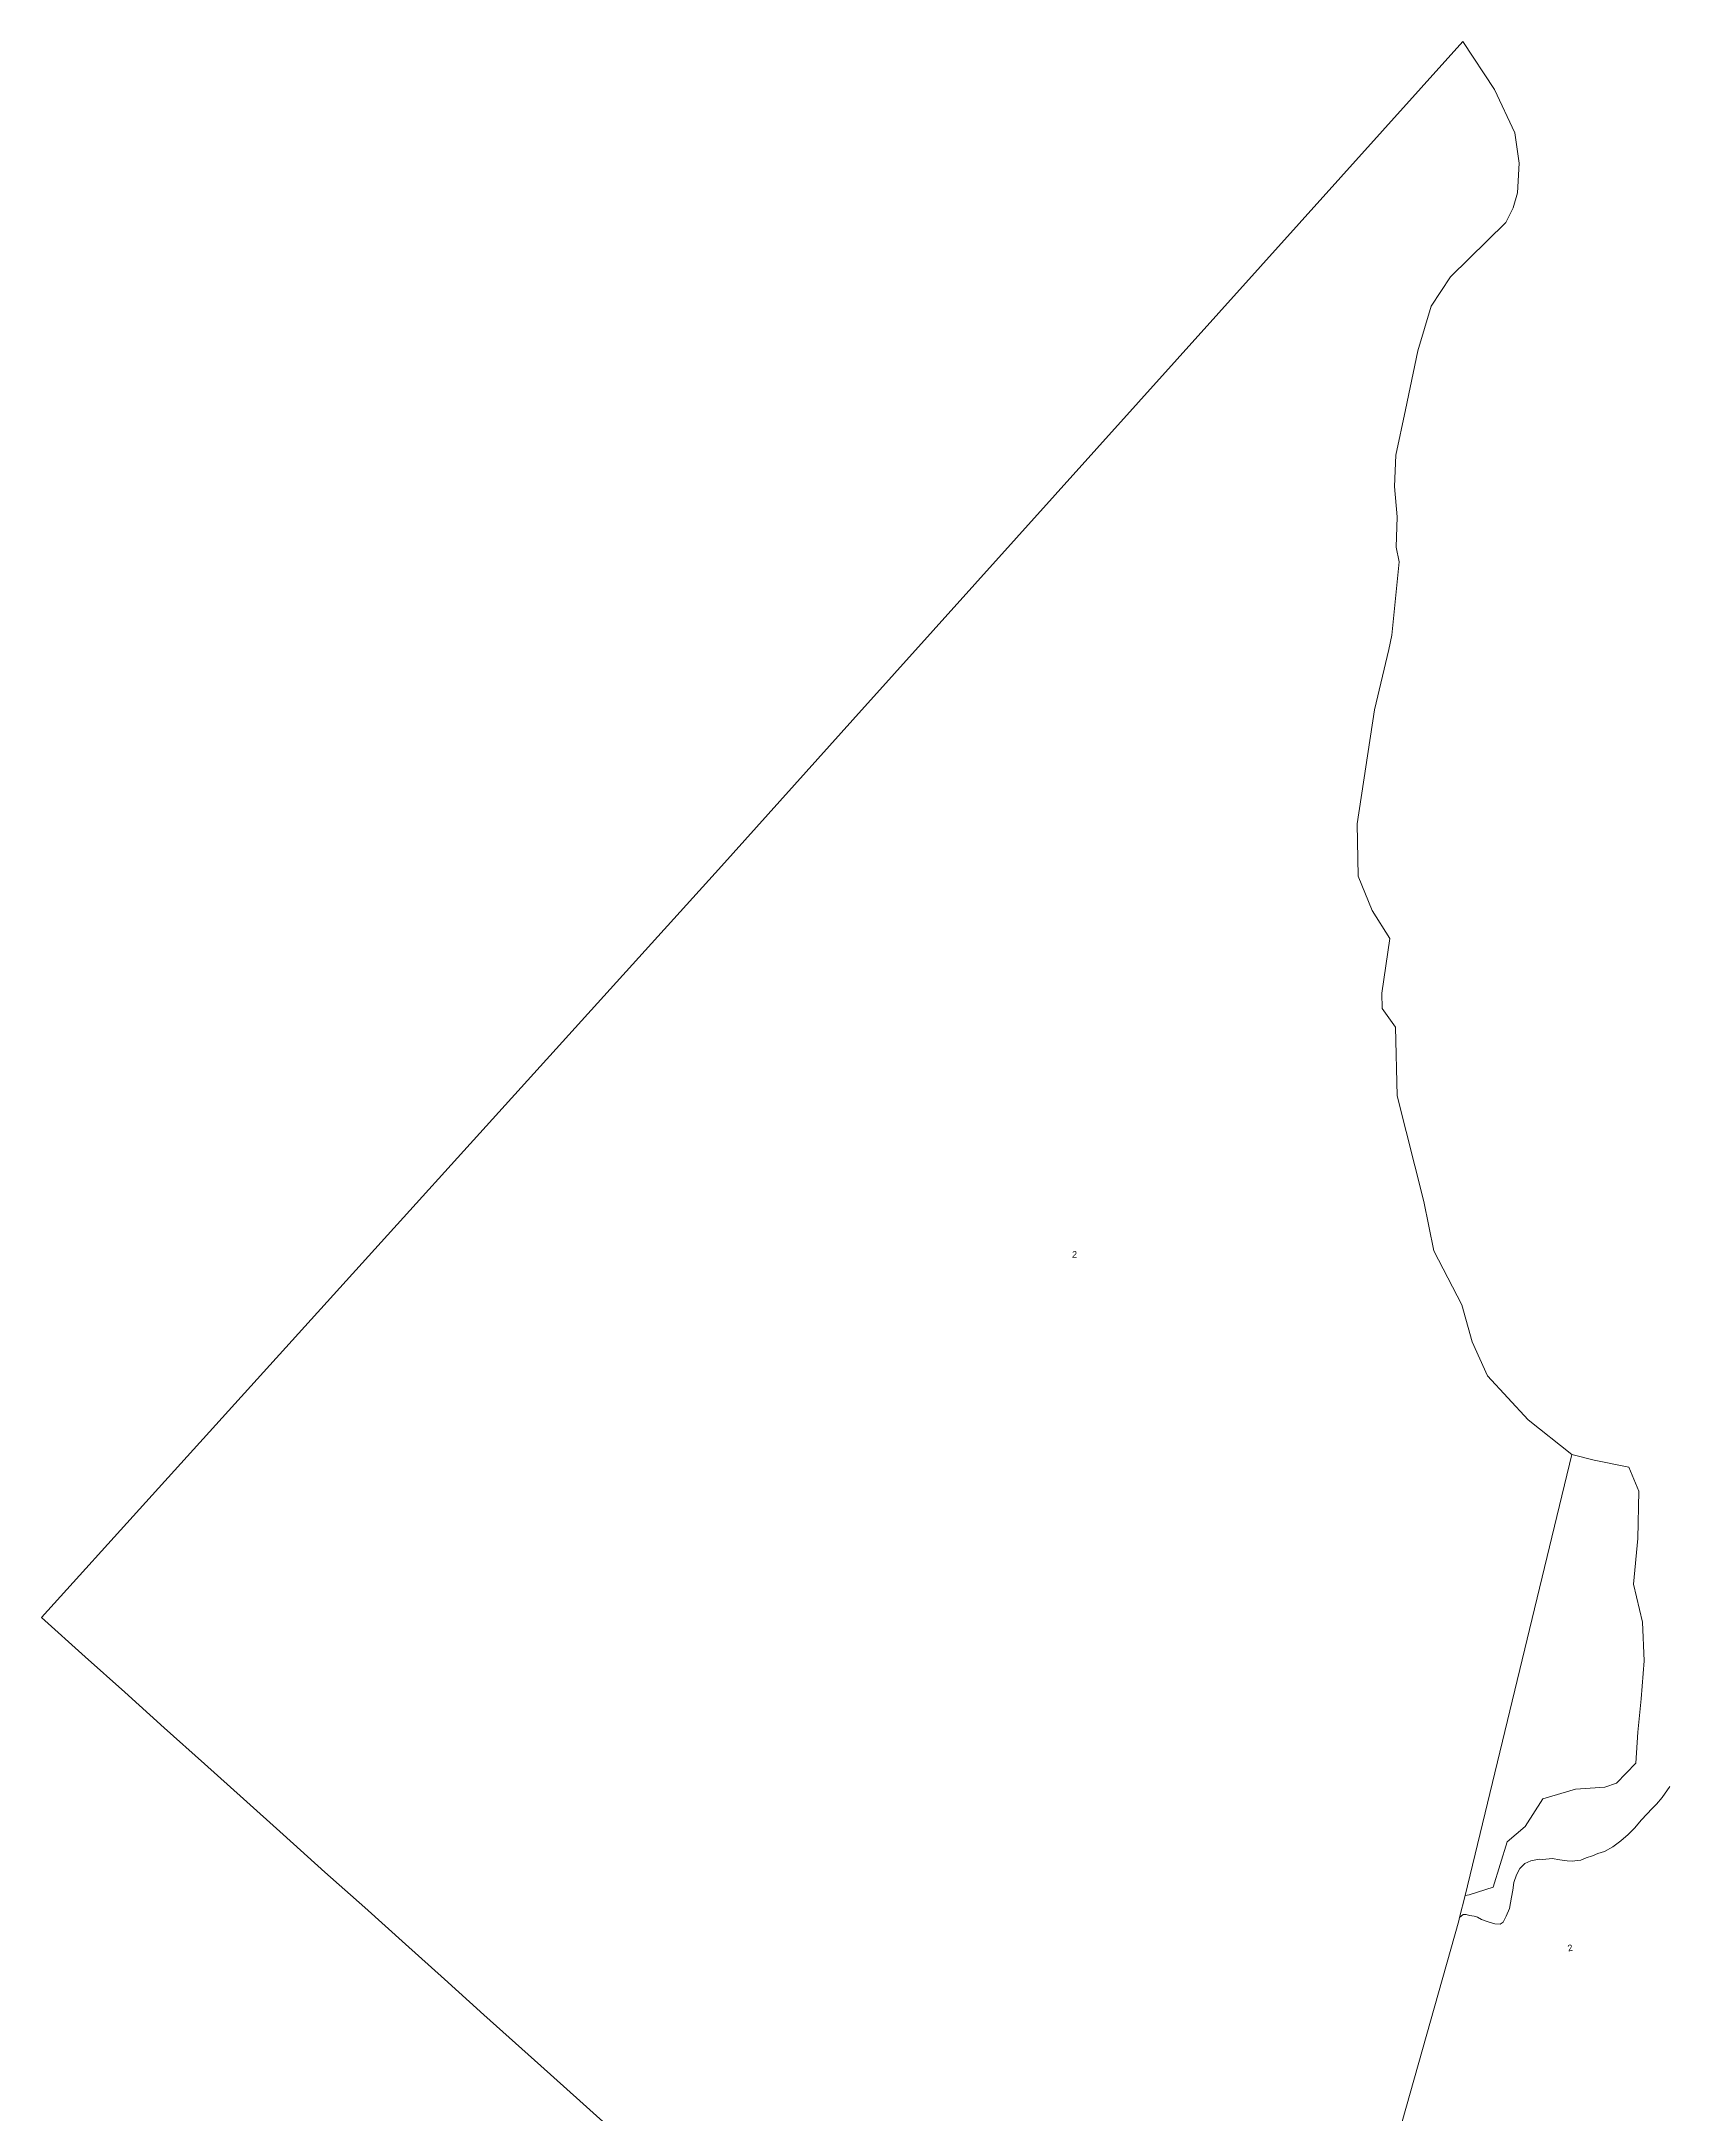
# Model space of a CAD drawing. Header units: metres. Extents: x 303351 to 304687, y 6235874 to 6237126.
# Drawn here: x 303351 to 303809, y 6236543 to 6237126 of the extents above; entities that cross this region are included whole.
import ezdxf

# ---------------------------------------------------------------- set-up
doc = ezdxf.new("R2010")
doc.units = ezdxf.units.M
doc.layers.add('Cadastre Land Parcels_SP_EXT', color=9, linetype='Continuous', lineweight=5)
doc.styles.get("Standard").update_dxf_attribs({"font": 'arial.ttf'})

msp = doc.modelspace()

# ---------------------------------------------------------------- linework, layer by layer
at = {"layer": 'Cadastre Land Parcels_SP_EXT', "linetype": 'Continuous'}
for points in [[(303688.45, 6236380.16), (303749.94, 6236597.91), (303750.18, 6236598.77), (303751.72, 6236605.02), (303781.71, 6236728.97), (303781.71, 6236728.97), (303769.47, 6236738.73), (303758.02, 6236751.18), (303753.72, 6236760.67), (303750.81, 6236771.1), (303742.89, 6236786.31), (303740.1, 6236800.14), (303732.58, 6236829.84), (303732.16, 6236849.21), (303728.36, 6236854.43), (303728.27, 6236858.72), (303730.53, 6236874.15), (303725.57, 6236882.03), (303721.67, 6236891.64), (303721.36, 6236906.32), (303726.24, 6236938.42), (303730.25, 6236955.42), (303731.09, 6236959.42), (303733.16, 6236980.03), (303732.37, 6236984.16), (303732.61, 6236992.71), (303731.84, 6237001.21), (303732.27, 6237010.06), (303734.98, 6237022.78), (303738.43, 6237039.38), (303742.16, 6237051.94), (303747.59, 6237060.2), (303763.18, 6237075.49), (303765.24, 6237079.54), (303766.48, 6237083.76), (303766.93, 6237092.11), (303765.75, 6237100.7), (303759.96, 6237112.85), (303751.08, 6237126.37), (303579.55, 6236935.59), (303542.56, 6236894.45), (303380.61, 6236715.58), (303351.29, 6236683.21), (303363.63, 6236672.15), (303374.72, 6236662.18), (303385.82, 6236652.19), (303397.14, 6236642), (303408.15, 6236632.17), (303419.29, 6236622.16), (303431.04, 6236611.6), (303442.21, 6236601.58), (303453.7, 6236591.34), (303464.63, 6236581.48), (303475.76, 6236571.47), (303491.75, 6236557.09), (303502.69, 6236547.23), (303513.85, 6236537.2)], [(303809.31, 6236635.69), (303807.12, 6236632.52), (303805.52, 6236630.7), (303804.33, 6236629.49), (303801.38, 6236626.24), (303799.34, 6236623.9), (303797.62, 6236622.19), (303795.54, 6236620.33), (303793.24, 6236618.67), (303790.9, 6236617.41), (303789.06, 6236616.8), (303787.59, 6236616.16), (303785.82, 6236615.55), (303784.31, 6236614.95), (303783.28, 6236614.81), (303781.89, 6236614.69), (303780.44, 6236614.77), (303778.39, 6236615.02), (303776.18, 6236615.42), (303773.54, 6236615.1), (303772.54, 6236615.17), (303770.18, 6236614.79), (303768.52, 6236614.03), (303767.11, 6236612.59), (303766.18, 6236610.81), (303765.41, 6236608.67), (303765.11, 6236606.51), (303764.74, 6236604.56), (303764.19, 6236601.3), (303763.26, 6236599.21), (303762.46, 6236597.47), (303761.58, 6236596.96), (303760.06, 6236596.99), (303758.19, 6236597.55), (303756.33, 6236598.28), (303755.19, 6236598.91), (303754.31, 6236599.21), (303752.94, 6236599.42), (303752.01, 6236599.69), (303751.14, 6236599.69), (303750.18, 6236598.77), (303749.94, 6236597.91), (303688.45, 6236380.16)]]:
    msp.add_lwpolyline(points, dxfattribs=at)
msp.add_lwpolyline([(303752.9, 6236605.23), (303759.66, 6236607.38), (303763.59, 6236620.07), (303768.61, 6236624.38), (303773.55, 6236632.19), (303782.8, 6236634.89), (303790.99, 6236635.46), (303794.26, 6236636.63), (303799.75, 6236642.25), (303800.27, 6236650.97), (303801.28, 6236660.29), (303802.05, 6236671.02), (303801.62, 6236681.82), (303799.1, 6236692.58), (303800.33, 6236705.42), (303800.55, 6236718.73), (303797.81, 6236725.48), (303788.06, 6236727.38), (303781.71, 6236728.97), (303751.72, 6236605.02), (303752.9, 6236605.23)], close=True, dxfattribs=at)

# ---------------------------------------------------------------- texts
at = {"layer": 'Cadastre Land Parcels_SP_EXT'}
msp.add_text('2', height=1.8, dxfattribs=at).set_placement((303641.17, 6236784.39))
msp.add_text('2', height=1.8, rotation=11.98554, dxfattribs=at).set_placement((303780.76, 6236589.25))

doc.saveas('drawing.dxf')
